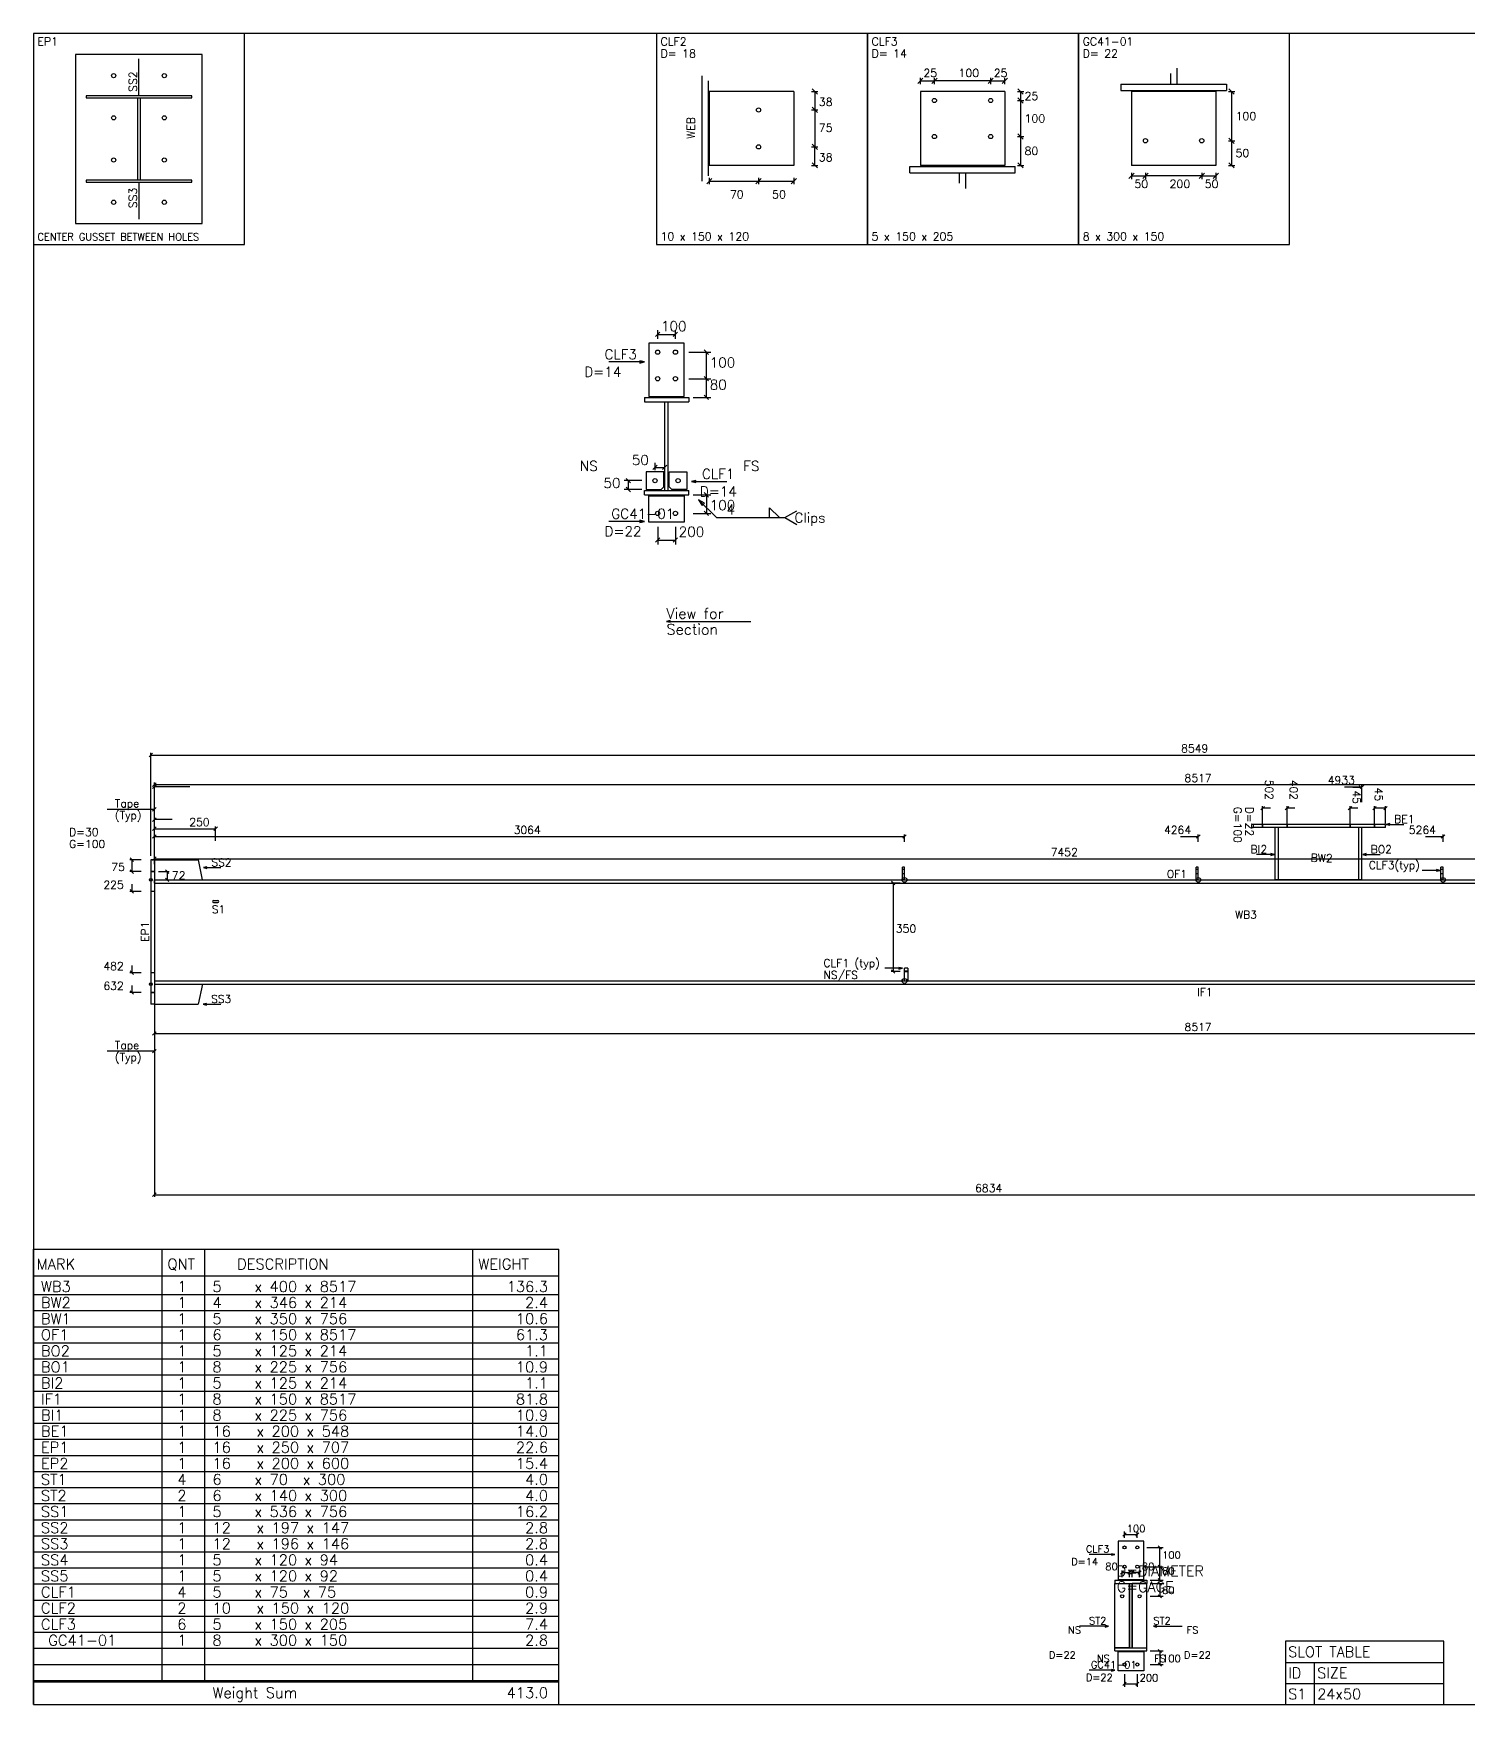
# Model space of a CAD drawing. Extents: x 0 to 879, y 0 to 594.
# Drawn here: x 0 to 510, y 0 to 594 of the extents above; entities that cross this region are included whole.
import ezdxf
from ezdxf.enums import TextEntityAlignment as Align

# ---------------------------------------------------------------- set-up
doc = ezdxf.new("R2010")
doc.units = 0
doc.linetypes.add('CONTIN', pattern=[0])
doc.linetypes.add('DASHED', pattern=[2.3812, 1.5875, -0.7937])
doc.layers.get('0').update_dxf_attribs({"linetype": 'CONTIN'})
for name, color, linetype in [('1', 7, 'CONTIN'), ('11', 7, 'CONTIN'), ('12', 2, 'CONTIN'), ('13', 2, 'CONTIN'), ('14', 7, 'CONTIN'), ('15', 6, 'CONTIN'), ('2', 7, 'CONTIN'), ('21', 7, 'CONTIN'), ('22', 7, 'CONTIN'), ('3', 1, 'CONTIN'), ('4', 1, 'CONTIN'), ('5', 7, 'CONTIN'), ('6', 4, 'CONTIN'), ('7', 3, 'DASHED'), ('9', 7, 'CONTIN')]:
    doc.layers.add(name, color=color, linetype=linetype)
doc.styles.add('SIMPLEX', font='SIMPLEX')

# ---------------------------------------------------------------- blocks, each defined once
blk = doc.blocks.new('SLOTTD')
at = {"layer": '6'}
for p, q in [((-25.4, 12.7), (25.4, 12.7)), ((-25.4, -12.7), (25.4, -12.7))]:
    blk.add_line(p, q, dxfattribs=at)
for centre, start, end in [((-25.4, 0), 90, 270), ((25.4, 0), 270, 90)]:
    blk.add_arc(centre, 12.7, start, end, dxfattribs=at)
blk = doc.blocks.new('ARROW')
at = {"layer": '2'}
blk.add_line((-0.635, -0.635), (0.635, 0.635), dxfattribs=at)
blk = doc.blocks.new('FLGHOL')
at = {"layer": '6'}
blk.add_solid([(-6.35, 0), (6.35, 0), (-6.35, 25.4), (6.35, 25.4)], dxfattribs=at)
blk = doc.blocks.new('WEBCLP2', base_point=(0, 152.4))
at = {"layer": '13'}
for p, q in [((-12.7, 0), (-12.7, 203.2)), ((-12.7, 203.2), (12.7, 203.2)), ((12.7, 0), (12.7, 203.2)), ((-12.7, 0), (12.7, 0))]:
    blk.add_line(p, q, dxfattribs=at)
at = {"layer": '6'}
for points in [[(-12.7, 144.78), (12.7, 144.78), (-12.7, 160.02), (12.7, 160.02)], [(-12.7, 43.18), (12.7, 43.18), (-12.7, 58.42), (12.7, 58.42)]]:
    blk.add_solid(points, dxfattribs=at)
blk = doc.blocks.new('ARROWP')
for p, q in [((0, 0), (-1.27, 0.317)), ((-1.27, 0.317), (-1.27, -0.317)), ((-1.27, -0.317), (0, 0))]:
    blk.add_line(p, q)
blk = doc.blocks.new('GRTCLPB')
at = {"layer": '13'}
for p, q in [((-12.7, 0), (-12.7, 152.4)), ((-12.7, 152.4), (12.7, 152.4)), ((-12.7, 0), (12.7, 0)), ((12.7, 0), (12.7, 152.4))]:
    blk.add_line(p, q, dxfattribs=at)
at = {"layer": '6'}
for points in [[(-12.7, 119.38), (12.7, 119.38), (-12.7, 134.62), (12.7, 134.62)], [(-12.7, 68.58), (12.7, 68.58), (-12.7, 83.82), (12.7, 83.82)]]:
    blk.add_solid(points, dxfattribs=at)
blk = doc.blocks.new('GRTCLP1')
at = {"layer": '13'}
for p, q in [((-12.7, 0), (-12.7, 101.6)), ((-12.7, 101.6), (12.7, 101.6)), ((-12.7, 0), (12.7, 0)), ((12.7, 0), (12.7, 101.6))]:
    blk.add_line(p, q, dxfattribs=at)
at = {"layer": '6'}
blk.add_solid([(-12.7, 68.58), (12.7, 68.58), (-12.7, 83.82), (12.7, 83.82)], dxfattribs=at)
blk = doc.blocks.new('BRCCLP', base_point=(12.7, 0))
at = {"layer": '1'}
blk.add_solid([(-12.7, 68.58), (12.7, 68.58), (-12.7, 83.82), (12.7, 83.82)], dxfattribs=at)
at = {"layer": '2'}
for p in [(-12.7, 101.6), (12.7, 0)]:
    blk.add_line(p, (12.7, 101.6), dxfattribs=at)
blk = doc.blocks.new('CIRCLE')
at = {"layer": '1'}
blk.add_circle((0, 0), 10.2, dxfattribs=at)
blk = doc.blocks.new('ASMPIECE', base_point=(12586, -5.999))
at = {"layer": '1'}
for p, q in [((17614.95, 233.945), (17066.95, 233.945)), ((17066.95, 233.945), (17066.95, 220.974)), ((17614.95, 220.973), (17066.95, 220.974)), ((17163.15, 220.974), (17163.15, 6.972)), ((17518.75, 220.973), (17163.15, 220.974)), ((17176.12, 220.974), (17176.12, 6.972)), ((17505.78, 6.972), (17505.78, 220.973)), ((17518.75, 6.972), (17518.75, 220.973)), ((17614.95, 220.973), (17614.95, 233.945)), ((12586, -5.999), (12586, 6.972)), ((12586, 6.972), (21103.48, 6.972)), ((17518.75, 6.972), (17163.15, 6.972)), ((21103.48, -5.999), (21103.48, 6.972)), ((12586, -5.999), (12586, -405.999)), ((12586, -5.999), (21103.48, -5.999)), ((21103.48, -406), (21103.48, -5.999)), ((12586, -405.999), (12586, -418.97)), ((12586, -405.999), (21103.48, -406)), ((15662.97, -354.115), (15662.97, -406)), ((18362.97, -354.115), (18362.97, -406)), ((21103.48, -406), (21103.48, -418.971)), ((12586, -418.97), (21103.48, -418.971)), ((18147.53, -418.971), (18633.2, -1174.97)), ((18684, -1174.97), (18684, -418.971)), ((19050, -418.971), (18684, -418.971)), ((18696.97, -1174.97), (18696.97, -418.971)), ((19037.03, -418.971), (19037.03, -1174.97)), ((19050, -418.971), (19050, -1174.97)), ((18684, -1174.97), (18633.2, -1174.97)), ((19050, -1174.97), (18684, -1174.97))]:
    blk.add_line(p, q, dxfattribs=at)
at = {"layer": '12'}
for p, q in [((12586, 89.267), (12571.59, 89.267)), ((12571.59, 89.267), (12571.59, -501.265)), ((12586, 89.267), (12586, -501.265)), ((21103.48, 89.266), (21117.9, 89.266)), ((21103.48, 89.266), (21103.48, -501.266)), ((21117.9, 89.266), (21117.89, -501.266)), ((12586, -501.265), (12571.59, -501.265)), ((21103.48, -501.266), (21117.89, -501.266))]:
    blk.add_line(p, q, dxfattribs=at)
at = {"layer": '15'}
for centre in [(15650, 6.972), (16850, 6.972), (17849.998, 6.972), (18350, 6.972), (19849.998, 6.972), (20850, 6.972), (20037.5, -49.236), (15650, -406), (18350, -406), (19424.322, -418.971)]:
    blk.add_circle(centre, 9.685, dxfattribs=at)
at = {"layer": '2'}
for p, q in [((12571.59, 104.932), (12571.59, 525.817)), ((12571.59, 517.17), (21117.9, 517.17)), ((21117.9, 104.931), (21117.9, 525.817)), ((12586, 93.446), (12586, 404.754)), ((12586, 396.106), (21103.48, 396.106)), ((12586, 324.044), (12586, 396.106)), ((12730.12, 387.459), (12586, 387.459)), ((17446.69, 387.459), (17518.75, 387.459)), ((17518.75, 324.045), (17518.75, 396.106)), ((21103.48, 93.446), (21103.48, 404.753)), ((17112.78, 236.827), (17112.78, 308.889)), ((17145.06, 300.242), (17112.78, 300.242)), ((17212.78, 236.827), (17212.78, 308.889)), ((17245.06, 300.242), (17212.78, 300.242)), ((17470, 236.827), (17470, 308.889)), ((17502.28, 300.242), (17470, 300.242)), ((17570, 236.827), (17570, 308.889)), ((17614.95, 300.242), (17570, 300.242)), ((17614.95, 236.827), (17614.95, 308.889)), ((12586, 91.961), (12586, 262.071)), ((12658.06, 253.424), (12586, 253.424)), ((12586, 166.95), (12586, 224.599)), ((12586, 215.952), (12836, 215.952)), ((12836, 166.95), (12836, 224.599)), ((18611.94, 253.423), (18684, 253.423)), ((18684, 66.063), (18684, 262.071)), ((18977.94, 253.423), (19050, 253.423)), ((19050, 66.063), (19050, 262.071)), ((19347.94, 253.423), (19420, 253.423)), ((19420, 66.063), (19420, 262.071)), ((19815.41, 215.951), (19850, 215.951)), ((19850, 166.949), (19850, 224.599)), ((20115.41, 261.148), (20150, 261.148)), ((20150, 166.949), (20150, 269.796)), ((12586, 162.626), (12586, 192.892)), ((12586, 184.244), (15650, 184.244)), ((15650, 162.626), (15650, 192.892)), ((16777.94, 184.244), (16850, 184.244)), ((16850, 162.626), (16850, 192.892)), ((17777.94, 184.244), (17850, 184.244)), ((17850, 162.626), (17850, 192.892)), ((18277.94, 184.244), (18350, 184.244)), ((18350, 162.626), (18350, 192.892)), ((19777.94, 184.244), (19850, 184.244)), ((19850, 162.626), (19850, 192.891)), ((20777.94, 184.244), (20850, 184.244)), ((20850, 162.625), (20850, 192.891)), ((12531.23, 89.267), (12485.11, 89.267)), ((12493.76, 89.267), (12493.76, 40.841)), ((12586, 71.828), (12586, 102.094)), ((12586, 93.446), (20037.5, 93.446)), ((20037.5, 71.828), (20037.5, 102.094)), ((21158.25, 89.266), (21204.37, 89.266)), ((21195.72, 89.266), (21195.72, 40.841)), ((12531.23, 40.841), (12485.11, 40.841)), ((12603.29, 40.841), (12646.53, 40.841)), ((12603.29, 6.972), (12646.53, 6.972)), ((12637.88, 40.841), (12637.88, 6.972)), ((21086.19, 40.841), (21042.95, 40.841)), ((21086.19, 6.972), (21042.95, 6.972)), ((21051.6, 40.841), (21051.6, 6.972)), ((21158.25, 40.841), (21204.37, 40.841)), ((12531.23, -39.868), (12485.11, -39.868)), ((12493.76, -11.043), (12493.76, -39.868)), ((15632.7, -5.999), (15595.23, -5.999)), ((15603.88, -5.999), (15603.88, -367.086)), ((18367.29, -5.999), (18404.77, -5.999)), ((18396.12, -5.999), (18396.12, -367.087)), ((19832.7, -5.999), (19795.23, -5.999)), ((19803.88, -5.999), (19803.88, -80.999)), ((20054.79, -5.999), (20092.27, -5.999)), ((20054.79, -49.236), (20092.27, -49.236)), ((20083.62, -5.999), (20083.62, -49.236)), ((21158.25, -39.868), (21204.37, -39.868)), ((21195.72, -11.044), (21195.72, -39.868)), ((19832.7, -80.999), (19795.23, -80.999)), ((12531.23, -372.13), (12485.11, -372.13)), ((12493.76, -343.305), (12493.76, -372.13)), ((15632.7, -367.086), (15595.23, -367.086)), ((18367.29, -367.087), (18404.77, -367.087)), ((21158.25, -372.131), (21204.37, -372.131)), ((21195.72, -343.307), (21195.72, -372.131)), ((12531.23, -452.839), (12485.11, -452.839)), ((12493.76, -424.015), (12493.76, -452.839)), ((12586, -476.62), (12586, -1287.962)), ((19420, -476.62), (19420, -1287.963)), ((21158.25, -452.841), (21204.37, -452.841)), ((21195.72, -424.016), (21195.72, -452.841)), ((21103.48, -505.445), (21103.48, -629.391)), ((12586, -620.743), (21103.48, -620.744)), ((19054.32, -924.97), (19106.21, -924.97)), ((19097.56, -950.912), (19097.56, -924.97)), ((19054.32, -1024.97), (19088.91, -1024.97)), ((19080.27, -1024.97), (19080.27, -1174.97)), ((19054.32, -1174.97), (19088.91, -1174.97)), ((12586, -1279.315), (19420, -1279.315))]:
    blk.add_line(p, q, dxfattribs=at)
at = {"layer": '3'}
for p, q in [((12586, 93.446), (12586, 381.694)), ((12586, 295.22), (12392.3, 295.22)), ((17617.83, 233.945), (17689.9, 233.945)), ((17160.27, 110.59), (17088.21, 110.59)), ((17521.63, 110.59), (17593.7, 110.59)), ((21017.05, 71.539), (20944.99, 71.539)), ((12785.88, 56.983), (12857.94, 56.983)), ((17837.03, 45.885), (17764.96, 45.885)), ((19976.97, -49.236), (19904.9, -49.236)), ((19425.76, -154.426), (19353.7, -154.426)), ((19052.88, -260.724), (19124.94, -260.724)), ((15641.35, -354.288), (15569.29, -354.288)), ((18689.76, -357.575), (18617.7, -357.575)), ((19432.97, -453.56), (19505.03, -453.56)), ((12586, -505.445), (12586, -629.391)), ((12586, -505.445), (12586, -707.218)), ((12784.88, -501.265), (12856.94, -501.265)), ((21005.33, -483.538), (20933.27, -483.538)), ((18681.12, -638.687), (18609.06, -638.687)), ((19052.88, -638.687), (19124.94, -638.687)), ((12586, -692.805), (12392.3, -692.805)), ((18387.48, -764.687), (18315.42, -764.687))]:
    blk.add_line(p, q, dxfattribs=at)
at = {"layer": '9'}
for p, q in [((12586, 89.267), (12766.32, 89.267)), ((12783, 6.972), (12766.32, 89.267)), ((21019.94, 6.972), (21103.48, 89.266)), ((18684, -406), (18684, -106)), ((18684, -106), (18692.64, -106)), ((18692.64, -106), (18692.64, -406)), ((19041.35, -406), (19041.35, -106)), ((19041.35, -106), (19050, -106)), ((19050, -106), (19050, -406)), ((19420, -406), (19420, -106)), ((19420, -106), (19428.65, -106)), ((19428.65, -106), (19428.65, -406)), ((18684, -406), (18692.64, -406)), ((19041.35, -406), (19050, -406)), ((19420, -406), (19428.65, -406)), ((12782, -418.97), (12765.32, -501.265)), ((21008.22, -418.971), (21103.48, -501.266)), ((12586, -501.265), (12765.32, -501.265))]:
    blk.add_line(p, q, dxfattribs=at)
at = {"layer": '1', "xscale": -0.34, "yscale": 0.34, "zscale": 0.34}
for p in [(15645.68, 6.972), (16845.68, 6.972), (17845.67, 6.972), (18345.68, 6.972), (19845.68, 6.972), (20845.68, 6.972)]:
    blk.add_blockref('GRTCLPB', p, dxfattribs=at)
at = {"layer": '1', "xscale": 0.34, "yscale": 0.34, "zscale": 0.34, "rotation": -90}
blk.add_blockref('WEBCLP2', (20037.5, -53.56), dxfattribs=at)
at = {"layer": '15', "xscale": 0.567, "yscale": 0.567, "zscale": 0.567}
for p in [(12571.59, 6.972), (21117.9, 6.972), (12571.59, -418.97), (21117.9, -418.971)]:
    blk.add_blockref('CIRCLE', p, dxfattribs=at)
at = {"layer": '2'}
for name, p, xscale, yscale, zscale, rotation in [('ARROW', (12571.59, 517.17), 11.348, 11.348, 11.348, 180), ('ARROW', (12586, 396.106), 11.348, 11.348, 11.348, 180), ('ARROW', (12586, 387.459), 11.348, 11.348, 11.348, 180), ('ARROW', (17112.78, 300.242), 11.348, 11.348, 11.348, -180), ('ARROW', (17212.78, 300.242), 11.348, 11.348, 11.348, -180), ('ARROW', (17470, 300.242), 11.348, 11.348, 11.348, -180), ('ARROW', (17570, 300.242), 11.348, 11.348, 11.348, -180), ('ARROW', (12586, 253.424), 11.348, 11.348, 11.348, 180), ('ARROW', (12586, 215.952), 11.348, 11.348, 11.348, 180), ('FLGHOL', (17112.78, 220.974), -0.511, -0.511, -0.511, -180), ('FLGHOL', (17212.78, 220.974), -0.511, -0.511, -0.511, -180), ('FLGHOL', (17470, 220.973), -0.511, -0.511, -0.511, -180), ('FLGHOL', (17570, 220.973), -0.511, -0.511, -0.511, -180), ('ARROW', (12586, 184.244), 11.348, 11.348, 11.348, 180), ('ARROW', (12493.76, 89.267), 11.348, 11.348, 11.348, 90), ('ARROW', (12586, 93.446), 11.348, 11.348, 11.348, 180), ('ARROW', (21195.72, 89.266), 11.348, 11.348, 11.348, 90), ('ARROW', (12493.76, 40.841), 11.348, 11.348, 11.348, -90), ('ARROW', (12637.88, 40.841), 11.348, 11.348, 11.348, 90), ('ARROW', (12637.88, 6.972), 11.348, 11.348, 11.348, -90), ('ARROW', (15603.88, -5.999), 11.348, 11.348, 11.348, 90), ('ARROW', (18396.12, -5.999), 11.348, 11.348, 11.348, 90), ('ARROW', (19803.88, -5.999), 11.348, 11.348, 11.348, 90), ('ARROW', (20083.62, -5.999), 11.348, 11.348, 11.348, 90), ('ARROW', (21051.6, 40.841), 11.348, 11.348, 11.348, 90), ('ARROW', (21051.6, 6.972), 11.348, 11.348, 11.348, -90), ('ARROW', (21195.72, 40.841), 11.348, 11.348, 11.348, -90), ('ARROW', (12493.76, -39.868), 11.348, 11.348, 11.348, -90), ('ARROW', (20083.62, -49.236), 11.348, 11.348, 11.348, -90), ('ARROW', (21195.72, -39.868), 11.348, 11.348, 11.348, -90), ('ARROW', (19803.88, -80.999), 11.348, 11.348, 11.348, -90), ('ARROW', (12493.76, -372.13), 11.348, 11.348, 11.348, -90), ('ARROW', (15603.88, -367.086), 11.348, 11.348, 11.348, -90), ('ARROW', (18396.12, -367.087), 11.348, 11.348, 11.348, -90), ('ARROW', (21195.72, -372.131), 11.348, 11.348, 11.348, -90), ('ARROW', (12493.76, -452.839), 11.348, 11.348, 11.348, -90), ('ARROW', (21195.72, -452.841), 11.348, 11.348, 11.348, -90), ('ARROW', (19097.56, -924.97), 11.348, 11.348, 11.348, 90), ('ARROW', (19080.27, -1024.97), 11.348, 11.348, 11.348, 90), ('ARROW', (19080.27, -1174.97), 11.348, 11.348, 11.348, -90), ('ARROW', (12586, -1279.315), 11.348, 11.348, 11.348, 180)]:
    blk.add_blockref(name, p, dxfattribs=dict(at, xscale=xscale, yscale=yscale, zscale=zscale, rotation=rotation))
at = {"layer": '2', "xscale": 11.348, "yscale": 11.348, "zscale": 11.348}
for p in [(21117.9, 517.17), (17518.75, 387.459), (21103.48, 396.106), (17614.95, 300.242), (12836, 215.952), (18684, 253.423), (19050, 253.423), (19420, 253.423), (19850, 215.951), (20150, 261.148), (15650, 184.244), (16850, 184.244), (17850, 184.244), (18350, 184.244), (19850, 184.244), (20850, 184.244), (20037.5, 93.446), (21103.48, -620.744), (19420, -1279.315)]:
    blk.add_blockref('ARROW', p, dxfattribs=at)
at = {"layer": '3', "xscale": 11.348, "yscale": 11.348, "zscale": 11.348}
for name, p in [('ARROW', (12586, 295.22)), ('ARROWP', (17160.27, 110.59)), ('ARROWP', (21017.05, 71.539)), ('ARROWP', (17837.03, 45.885)), ('ARROWP', (19976.97, -49.236)), ('ARROWP', (19425.76, -154.426)), ('ARROWP', (15641.35, -354.288)), ('ARROWP', (18689.76, -357.575)), ('ARROWP', (21005.33, -483.538)), ('ARROWP', (18681.12, -638.687)), ('ARROW', (12586, -692.805)), ('ARROWP', (18387.48, -764.687))]:
    blk.add_blockref(name, p, dxfattribs=at)
at = {"layer": '3', "xscale": 11.348, "yscale": 11.348, "zscale": 11.348, "rotation": 180}
for name, p in [('ARROWP', (17617.83, 233.945)), ('ARROWP', (17521.63, 110.59)), ('ARROWP', (12785.88, 56.983)), ('ARROWP', (19052.88, -260.724)), ('ARROWP', (19432.97, -453.56)), ('ARROWP', (12784.88, -501.265)), ('ARROW', (12586, -620.743)), ('ARROWP', (19052.88, -638.687))]:
    blk.add_blockref(name, p, dxfattribs=at)
at = {"layer": '6'}
for p, xscale, yscale, zscale, rotation in [((12571.59, 40.841), 0.511, 0.567, 0.567, -90), ((21103.48, 40.841), 0.511, 0.567, 0.567, -90), ((12571.59, -39.868), 0.511, 0.567, 0.567, -90), ((21103.48, -39.868), 0.511, 0.567, 0.567, -90), ((19428.65, -186), 0.511, 0.34, 0.34, 90), ((12571.59, -372.13), 0.511, 0.567, 0.567, -90), ((21103.48, -372.131), 0.511, 0.567, 0.567, -90), ((12571.59, -452.839), 0.511, 0.567, 0.567, -90), ((21103.48, -452.841), 0.511, 0.567, 0.567, -90), ((19037.03, -924.97), -0.511, -0.511, -0.511, 90), ((19037.03, -1024.97), -0.511, -0.511, -0.511, 90)]:
    blk.add_blockref('FLGHOL', p, dxfattribs=dict(at, xscale=xscale, yscale=yscale, zscale=zscale, rotation=rotation))
at = {"layer": '6', "xscale": 0.34, "yscale": 0.34, "zscale": 0.34}
for p in [(12836, -80.999), (19850, -80.999), (20150, -80.999)]:
    blk.add_blockref('SLOTTD', p, dxfattribs=at)
at = {"layer": '7', "xscale": -0.511, "yscale": 0.511, "zscale": 0.511}
for p in [(15650, -406), (18350, -406)]:
    blk.add_blockref('BRCCLP', p, dxfattribs=at)
at = {"layer": '7', "xscale": 0.34, "yscale": 0.34, "zscale": 0.34, "rotation": 180}
blk.add_blockref('GRTCLP1', (19420, -418.971), dxfattribs=at)
at = {"style": 'SIMPLEX'}
for s, p in [('BW2', (17308.67, 81.689)), ('BW1', (18834.72, -829.254))]:
    blk.add_text(s, height=32.284, rotation=-1.571, dxfattribs=at).set_placement(p)
at = {"layer": '11', "style": 'SIMPLEX'}
for s, p in [('8549', (16780.17, 527.931)), ('8517', (16793.94, 406.867)), ('4933', (17378.86, 398.22)), ('6098', (18544.1, 264.185)), ('6464', (18910.1, 264.185)), ('6834', (19280.1, 264.185)), ('7564', (20010.1, 271.91)), ('250', (12728.39, 226.713)), ('3064', (14053.43, 195.006)), ('4264', (16710.1, 195.005)), ('5264', (17710.1, 195.005)), ('5764', (18210.1, 195.005)), ('7264', (19710.1, 226.713)), ('7264', (19710.1, 195.005)), ('8264', (20710.1, 195.005)), ('75', (12409.78, 43.532)), ('7452', (16247.18, 104.208)), ('50', (21215.13, 43.531)), ('225', (12377.5, -29.107)), ('72', (12657.29, 9.663)), ('44', (20967.62, 9.662)), ('150', (21215.13, -29.107)), ('75', (19719.9, -65.022)), ('150', (20103.03, -49.14)), ('350', (15614.64, -208.065)), ('350', (18415.53, -208.065)), ('482', (12377.5, -361.369)), ('450', (21215.13, -361.37)), ('632', (12377.5, -442.078)), ('550', (21215.13, -442.079)), ('8517', (16793.94, -609.982)), ('250', (19116.97, -956.177)), ('150', (19099.67, -1121.492)), ('6834', (15938.43, -1268.554))]:
    blk.add_text(s, height=32.284, dxfattribs=at).set_placement(p)
for s, p in [('502', (17123.54, 416.501)), ('402', (17223.54, 416.501)), ('145', (17480.76, 400.359)), ('45', (17570.95, 384.218))]:
    blk.add_text(s, height=32.284, rotation=-90, dxfattribs=at).set_placement(p)
at = {"layer": '2', "style": 'SIMPLEX'}
for s, p in [('G=100', (16994.89, 306.007)), ('D=22', (17043.31, 306.007))]:
    blk.add_text(s, height=32.284, rotation=-90, dxfattribs=at).set_placement(p)
at = {"layer": '21', "style": 'SIMPLEX'}
for s, p in [('D=30', (12237.22, 186.118)), ('D=22', (21233.2, 186.118)), ('G=100', (12237.22, 137.693)), ('G=100', (21233.2, 137.692)), ('Slot=22x56', (19069.31, -1223.395)), ('G=100', (19069.31, -1271.821))]:
    blk.add_text(s, height=32.284, dxfattribs=at).set_placement(p)
at = {"layer": '3', "style": 'SIMPLEX'}
for s, p in [('Tape', (12424.58, 303.29)), ('(Typ)', (12424.58, 254.865)), ('BE1', (17650.12, 239.325)), ('BI2', (17063.42, 115.97)), ('BO2', (17553.92, 115.97)), ('SS2', (12818.17, 62.364)), ('CLF3(typ)', (17546.47, 51.266)), ('SS4', (20920.2, 76.92)), ('OF1', (16720.87, 15.043)), ('CLF2 (typ)', (19654.13, -43.855)), ('NS/FS', (19654.13, -92.281)), ('S1', (12819.86, -129.424)), ('WB3', (17000, -151.276)), ('ST2', (19264.35, -149.045)), ('S1', (19833.86, -129.425)), ('S1', (20133.86, -129.425)), ('NS/FS', (19264.35, -197.471)), ('ST1', (19085.16, -255.343)), ('NS/FS', (19085.16, -303.768)), ('CLF1 (typ)', (15318.51, -348.907)), ('ST1', (18528.35, -352.194)), ('NS/FS', (15318.51, -397.333)), ('NS/FS', (18528.35, -400.619)), ('SS3', (12817.17, -495.884)), ('IF1', (16844.74, -467.396)), (' GC41-01(typ)', (19465.25, -448.18)), ('SS5', (20908.48, -478.157)), ('BI1', (18584.27, -633.306)), ('BO1', (19085.16, -633.306)), ('Tape', (12424.58, -684.734)), ('(Typ)', (12424.58, -733.16)), ('SS1', (18290.63, -759.306))]:
    blk.add_text(s, height=32.284, dxfattribs=at).set_placement(p)
for s, p in [('EP1', (12563.52, -246.354)), ('EP2', (21158.25, -254.425))]:
    blk.add_text(s, height=32.284, rotation=90, dxfattribs=at).set_placement(p)
blk = doc.blocks.new('ASMBASE')
for p, q in [((25.4, 25.4), (0, 25.4)), ((0, 25.4), (0, 0)), ((25.4, 0), (25.4, 25.4)), ((20.32, 22.86), (5.08, 22.86)), ((5.08, 22.86), (5.08, 2.54)), ((12.7, 17.882), (12.7, 22.352)), ((20.32, 2.54), (20.32, 22.86)), ((19.05, 17.882), (6.35, 17.882)), ((6.35, 17.882), (6.35, 17.628)), ((6.35, 17.628), (19.05, 17.628)), ((12.573, 17.628), (12.827, 17.628)), ((12.573, 7.739), (12.573, 17.628)), ((12.827, 17.628), (12.827, 7.739)), ((19.05, 17.628), (19.05, 17.882)), ((19.05, 7.739), (6.35, 7.739)), ((6.35, 7.739), (6.35, 7.485)), ((6.35, 7.485), (19.05, 7.485)), ((12.827, 7.739), (12.573, 7.739)), ((12.7, 7.485), (12.7, 3.048)), ((19.05, 7.485), (19.05, 7.739)), ((5.08, 2.54), (20.32, 2.54)), ((0, 0), (25.4, 0))]:
    blk.add_line(p, q)
at = {"layer": '1'}
for centre in [(9.652, 20.32), (15.748, 20.32), (9.652, 15.24), (15.748, 15.24), (9.652, 10.16), (15.748, 10.16), (9.652, 5.08), (15.748, 5.08)]:
    blk.add_circle(centre, 0.254, dxfattribs=at)
at = {"layer": '1', "style": 'SIMPLEX'}
for s, height, p in [('EP1', 0.963, (0.482, 23.955)), ('CENTER GUSSET BETWEEN HOLES', 0.867, (0.482, 0.482))]:
    blk.add_text(s, height=height, dxfattribs=at).set_placement(p)
for s, p in [('SS2', (12.459, 18.363)), ('SS3', (12.459, 4.353))]:
    blk.add_text(s, height=0.963, rotation=90, dxfattribs=at).set_placement(p)
blk = doc.blocks.new('ASMPLATE')
at = {"layer": '14'}
for p, q in [((0, 0), (0, 161.925)), ((0, 161.925), (186.69, 161.925)), ((45.72, 8.096), (45.72, 161.925)), ((60.96, 8.096), (60.96, 161.925)), ((156.21, 8.096), (156.21, 161.925)), ((156.21, 8.096), (156.21, 161.925)), ((186.69, 8.096), (186.69, 161.925)), ((186.69, 0), (186.69, 161.925)), ((0, 152.4), (186.69, 152.4)), ((0, 145.732), (186.69, 145.732)), ((0, 140.018), (186.69, 140.018)), ((0, 134.303), (186.69, 134.303)), ((0, 128.588), (186.69, 128.588)), ((0, 122.873), (186.69, 122.873)), ((0, 117.158), (186.69, 117.158)), ((0, 111.443), (186.69, 111.443)), ((0, 105.728), (186.69, 105.728)), ((0, 100.013), (186.69, 100.013)), ((0, 94.298), (186.69, 94.298)), ((0, 88.583), (186.69, 88.583)), ((0, 82.868), (186.69, 82.868)), ((0, 77.153), (186.69, 77.153)), ((0, 71.438), (186.69, 71.438)), ((0, 65.723), (186.69, 65.723)), ((0, 60.008), (186.69, 60.008)), ((0, 54.293), (186.69, 54.293)), ((0, 48.578), (186.69, 48.578)), ((0, 42.863), (186.69, 42.863)), ((0, 37.148), (186.69, 37.148)), ((0, 31.433), (186.69, 31.433)), ((0, 25.718), (186.69, 25.718)), ((0, 20.003), (186.69, 20.003)), ((0, 14.288), (186.69, 14.288)), ((0, 8.573), (186.69, 8.573)), ((0, 8.096), (186.69, 8.096)), ((0, 0), (186.69, 0))]:
    blk.add_line(p, q, dxfattribs=at)
at = {"layer": '14', "style": 'SIMPLEX'}
for s, p in [('MARK', (1.143, 154.686)), ('QNT', (47.625, 154.686)), ('DESCRIPTION', (72.39, 154.686)), ('WEIGHT', (158.115, 154.686)), ('WB3', (2.667, 146.685)), ('  1', (45.91, 146.685)), ('5    x 400 x 8517', (63.627, 146.685)), ('BW2', (2.667, 140.97)), ('  1', (45.91, 140.97)), ('4    x 346 x 214', (63.627, 140.97)), ('BW1', (2.667, 135.255)), ('  1', (45.91, 135.255)), ('5    x 350 x 756', (63.627, 135.255)), ('OF1', (2.667, 129.54)), ('  1', (45.91, 129.54)), ('6    x 150 x 8517', (63.627, 129.54)), ('BO2', (2.667, 123.825)), ('  1', (45.91, 123.825)), ('5    x 125 x 214', (63.627, 123.825)), ('BO1', (2.667, 118.11)), ('  1', (45.91, 118.11)), ('8    x 225 x 756', (63.627, 118.11)), ('BI2', (2.667, 112.395)), ('  1', (45.91, 112.395)), ('5    x 125 x 214', (63.627, 112.395)), ('IF1', (2.667, 106.68)), ('  1', (45.91, 106.68)), ('8    x 150 x 8517', (63.627, 106.68)), ('BI1', (2.667, 100.965)), ('  1', (45.91, 100.965)), ('8    x 225 x 756', (63.627, 100.965)), ('BE1', (2.667, 95.25)), ('  1', (45.91, 95.25)), ('16   x 200 x 548', (63.627, 95.25)), ('EP1', (2.667, 89.535)), ('  1', (45.91, 89.535)), ('16   x 250 x 707', (63.627, 89.535)), ('EP2', (2.667, 83.82)), ('  1', (45.91, 83.82)), ('16   x 200 x 600', (63.627, 83.82)), ('ST1', (2.667, 78.105)), ('  4', (45.91, 78.105)), ('6    x 70  x 300', (63.627, 78.105)), ('ST2', (2.667, 72.39)), ('  2', (45.91, 72.39)), ('6    x 140 x 300', (63.627, 72.39)), ('SS1', (2.667, 66.675)), ('  1', (45.91, 66.675)), ('5    x 536 x 756', (63.627, 66.675)), ('SS2', (2.667, 60.96)), ('  1', (45.91, 60.96)), ('12   x 197 x 147', (63.627, 60.96)), ('SS3', (2.667, 55.245)), ('  1', (45.91, 55.245)), ('12   x 196 x 146', (63.627, 55.245)), ('SS4', (2.667, 49.53)), ('SS5', (2.667, 43.815)), ('  1', (45.91, 49.53)), ('  1', (45.91, 43.815)), ('5    x 120 x 94', (63.627, 49.53)), ('5    x 120 x 92', (63.627, 43.815)), ('CLF1', (2.667, 38.1)), ('  4', (45.91, 38.1)), ('5    x 75  x 75', (63.627, 38.1)), ('CLF2', (2.667, 32.385)), ('  2', (45.91, 32.385)), ('10   x 150 x 120', (63.627, 32.385)), ('CLF3', (2.667, 26.67)), ('  6', (45.91, 26.67)), ('5    x 150 x 205', (63.627, 26.67)), (' GC41-01', (2.667, 20.955)), ('  1', (45.91, 20.955)), ('8    x 300 x 150', (63.627, 20.955)), ('Weight Sum', (63.627, 2.286))]:
    blk.add_text(s, height=3.81, dxfattribs=at).set_placement(p)
for s, p in [('  136.3', (182.88, 146.685)), ('    2.4', (182.88, 140.97)), ('   10.6', (182.88, 135.255)), ('   61.3', (182.88, 129.54)), ('    1.1', (182.88, 123.825)), ('   10.9', (182.88, 118.11)), ('    1.1', (182.88, 112.395)), ('   81.8', (182.88, 106.68)), ('   10.9', (182.88, 100.965)), ('   14.0', (182.88, 95.25)), ('   22.6', (182.88, 89.535)), ('   15.4', (182.88, 83.82)), ('    4.0', (182.88, 78.105)), ('    4.0', (182.88, 72.39)), ('   16.2', (182.88, 66.675)), ('    2.8', (182.88, 60.96)), ('    2.8', (182.88, 55.245)), ('    0.4', (182.88, 49.53)), ('    0.4', (182.88, 43.815)), ('    0.9', (182.88, 38.1)), ('    2.9', (182.88, 32.385)), ('    7.4', (182.88, 26.67)), ('    2.8', (182.88, 20.955)), ('  413.0', (182.88, 2.286))]:
    blk.add_text(s, height=3.81, dxfattribs=at).set_placement(p, align=Align.RIGHT)
blk = doc.blocks.new('ASMSECTN')
at = {"layer": '1'}
for p, q in [((-6.35, 27.94), (6.35, 27.94)), ((-6.35, 27.94), (-6.35, 26.67)), ((-6.35, 26.67), (6.35, 26.67)), ((-0.508, 1.27), (-0.508, 26.67)), ((0.508, 1.27), (0.508, 26.67)), ((6.35, 27.94), (6.35, 26.67)), ((-6.35, 0), (-6.35, 1.27)), ((-6.35, 1.27), (6.35, 1.27)), ((-6.35, 0), (6.35, 0)), ((6.35, 0), (6.35, 1.27))]:
    blk.add_line(p, q, dxfattribs=at)
at = {"layer": '13'}
for p, q in [((5.08, 43.434), (-5.08, 43.434)), ((-5.08, 43.434), (-5.08, 28.194)), ((5.08, 28.194), (5.08, 43.434)), ((-5.08, 28.194), (5.08, 28.194)), ((-0.762, 6.604), (-5.842, 6.604)), ((-5.842, 6.604), (-5.842, 1.524)), ((-0.762, 2.286), (-0.762, 6.604)), ((0.762, 6.604), (5.842, 6.604)), ((0.762, 2.286), (0.762, 6.604)), ((5.842, 6.604), (5.842, 1.524)), ((-5.842, 1.524), (-1.524, 1.524)), ((-0.762, 2.286), (-1.524, 1.524)), ((0.762, 2.286), (1.524, 1.524)), ((5.842, 1.524), (1.524, 1.524)), ((-5.08, -0.254), (5.08, -0.254)), ((-5.08, -7.874), (-5.08, -0.254)), ((5.08, -0.254), (5.08, -7.874)), ((5.08, -7.874), (-5.08, -7.874))]:
    blk.add_line(p, q, dxfattribs=at)
at = {"layer": '3'}
for p, q in [((-2.54, 44.704), (-2.54, 47.244)), ((-2.54, 45.974), (2.54, 45.974)), ((2.54, 44.704), (2.54, 47.244)), ((6.35, 40.894), (12.7, 40.894)), ((11.43, 27.94), (11.43, 40.894)), ((-6.35, 38.1), (-16.51, 38.1)), ((6.35, 33.274), (12.7, 33.274)), ((7.62, 27.94), (12.7, 27.94)), ((-3.302, 7.112), (-3.302, 9.144)), ((-3.302, 7.874), (-0.508, 7.874)), ((-0.508, 7.874), (-0.508, 9.144)), ((-7.112, 4.064), (-12.192, 4.064)), ((-7.112, 1.524), (-12.192, 1.524)), ((-10.922, 1.524), (-10.922, 4.064)), ((7.112, 3.81), (17.272, 3.81)), ((7.62, 0), (12.7, 0)), ((11.43, 0), (11.43, -5.334)), ((-6.35, -7.62), (-16.51, -7.62)), ((-2.54, -9.144), (-2.54, -14.224)), ((2.54, -9.144), (2.54, -14.224)), ((7.62, -5.334), (12.7, -5.334)), ((-2.54, -12.954), (2.54, -12.954))]:
    blk.add_line(p, q, dxfattribs=at)
at = {"layer": '4'}
for p, q in [((9.195, -1.422), (14.315, -6.543)), ((29.535, -3.698), (32.38, -6.543)), ((29.535, -6.543), (29.535, -3.698)), ((33.945, -6.543), (37.358, -4.552)), ((14.315, -6.543), (33.091, -6.543)), ((33.091, -6.543), (33.945, -6.543)), ((33.945, -6.543), (37.358, -8.534))]:
    blk.add_line(p, q, dxfattribs=at)
at = {"layer": '1'}
for p, rotation in [((-2.54, 45.974), 180), ((11.43, 40.894), 90), ((11.43, 33.274), 270), ((11.43, 33.274), 90), ((11.43, 27.94), 270), ((-0.508, 7.874), 180), ((-10.922, 4.064), 270), ((-10.922, 1.524), 90), ((11.43, 0), 90), ((11.43, -5.334), 270), ((-2.54, -12.954), 180)]:
    blk.add_blockref('ARROW', p, dxfattribs=dict(at, rotation=rotation))
for p in [(2.54, 45.974), (-3.302, 7.874), (2.54, -12.954)]:
    blk.add_blockref('ARROW', p, dxfattribs=at)
at = {"layer": '1', "xscale": 0.06, "yscale": 0.06, "zscale": 0.06}
for p in [(-2.54, 40.894), (2.54, 40.894), (-2.54, 33.274), (2.54, 33.274), (-3.302, 4.064), (3.302, 4.064)]:
    blk.add_blockref('CIRCLE', p, dxfattribs=at)
at = {"layer": '1', "xscale": 0.06, "yscale": 0.06, "zscale": 0.06, "rotation": 90}
for p in [(-2.54, -5.334), (2.54, -5.334)]:
    blk.add_blockref('CIRCLE', p, dxfattribs=at)
at = {"layer": '3'}
for p in [(-6.35, 38.1), (-6.35, -7.62)]:
    blk.add_blockref('ARROWP', p, dxfattribs=at)
at = {"layer": '3', "rotation": 180}
blk.add_blockref('ARROWP', (7.112, 3.81), dxfattribs=at)
at = {"layer": '4', "xscale": 1.5, "yscale": 1.5, "zscale": 1.5, "rotation": 135}
blk.add_blockref('ARROWP', (9.195, -1.422), dxfattribs=at)
at = {"layer": '1', "style": 'SIMPLEX'}
for s, p in [('CLF3', (-17.78, 38.862)), ('CLF1', (10.16, 4.572)), (' GC41-01', (-17.78, -6.858))]:
    blk.add_text(s, height=2.845, dxfattribs=at).set_placement(p)
at = {"layer": '21', "style": 'SIMPLEX'}
for s, p in [('D=14', (-23.571, 33.833)), ('D=14', (9.55, -0.457)), ('D=22', (-17.78, -11.887))]:
    blk.add_text(s, height=2.845, dxfattribs=at).set_placement(p)
at = {"layer": '3', "style": 'SIMPLEX'}
for s, p in [('100', (-1.592, 46.922)), ('100', (12.378, 36.508)), ('80', (12.378, 30.158)), ('NS', (-24.841, 6.858)), ('50', (-9.94, 8.568)), ('FS', (21.996, 6.858)), ('50', (-18.068, 1.964)), ('100', (12.378, -4.386)), ('200', (3.488, -12.006))]:
    blk.add_text(s, height=2.845, dxfattribs=at).set_placement(p)
at = {"layer": '4', "style": 'SIMPLEX'}
blk.add_text('Clips', height=2.845, dxfattribs=at).set_placement((36.647, -7.965))
at = {"layer": '5', "style": 'SIMPLEX'}
blk.add_text('4', height=2.845, dxfattribs=at).set_placement((17.16, -5.595))
blk = doc.blocks.new('ASMSECT2')
at = {"layer": '1'}
for p, q in [((-6.35, 27.94), (6.35, 27.94)), ((-6.35, 27.94), (-6.35, 26.67)), ((-6.35, 26.67), (6.35, 26.67)), ((-0.508, 1.27), (-0.508, 26.67)), ((0.508, 1.27), (0.508, 26.67)), ((6.35, 27.94), (6.35, 26.67)), ((-6.35, 0), (-6.35, 1.27)), ((-6.35, 1.27), (6.35, 1.27)), ((-6.35, 0), (6.35, 0)), ((6.35, 0), (6.35, 1.27))]:
    blk.add_line(p, q, dxfattribs=at)
at = {"layer": '13'}
for p, q in [((5.08, 43.434), (-5.08, 43.434)), ((-5.08, 43.434), (-5.08, 28.194)), ((5.08, 28.194), (5.08, 43.434)), ((-6.35, 1.27), (-6.35, 26.67)), ((-6.35, 26.67), (-0.508, 26.67)), ((-5.08, 28.194), (5.08, 28.194)), ((-0.508, 26.67), (-0.508, 1.27)), ((6.35, 26.67), (0.508, 26.67)), ((0.508, 26.67), (0.508, 1.27)), ((6.35, 1.27), (6.35, 26.67)), ((-0.508, 1.27), (-6.35, 1.27)), ((0.508, 1.27), (6.35, 1.27)), ((-5.08, -0.254), (5.08, -0.254)), ((-5.08, -7.874), (-5.08, -0.254)), ((5.08, -0.254), (5.08, -7.874)), ((5.08, -7.874), (-5.08, -7.874))]:
    blk.add_line(p, q, dxfattribs=at)
at = {"layer": '3'}
for p, q in [((-2.54, 44.704), (-2.54, 47.244)), ((2.54, 44.704), (2.54, 47.244)), ((-2.54, 45.974), (2.54, 45.974)), ((6.35, 40.894), (12.7, 40.894)), ((11.43, 27.94), (11.43, 40.894)), ((-6.35, 38.1), (-16.51, 38.1)), ((6.35, 33.274), (12.7, 33.274)), ((-3.429, 29.21), (-3.429, 31.75)), ((-3.429, 30.988), (-0.508, 30.988)), ((-0.508, 29.21), (-0.508, 31.75)), ((0.508, 29.21), (0.508, 31.75)), ((3.429, 30.988), (0.508, 30.988)), ((3.429, 29.21), (3.429, 31.75)), ((7.62, 27.94), (12.7, 27.94)), ((7.62, 26.67), (12.7, 26.67)), ((7.62, 26.67), (12.7, 26.67)), ((11.43, 26.67), (11.43, 21.59)), ((11.43, 26.67), (11.43, 21.59)), ((7.62, 21.59), (12.7, 21.59)), ((7.62, 21.59), (12.7, 21.59)), ((-8.89, 9.737), (-20.269, 9.737)), ((8.89, 9.737), (20.269, 9.737)), ((7.62, 0), (12.7, 0)), ((11.43, 0), (11.43, -5.334)), ((7.62, -5.334), (12.7, -5.334)), ((-6.35, -7.62), (-16.51, -7.62)), ((-2.54, -9.144), (-2.54, -14.224)), ((-2.54, -12.954), (2.54, -12.954)), ((2.54, -9.144), (2.54, -14.224))]:
    blk.add_line(p, q, dxfattribs=at)
at = {"layer": '1'}
for p, rotation in [((-2.54, 45.974), 180), ((11.43, 40.894), 90), ((11.43, 33.274), 270), ((11.43, 33.274), 90), ((-3.429, 30.988), 180), ((-0.508, 30.988), 360), ((0.508, 30.988), 180), ((11.43, 27.94), 270), ((11.43, 26.67), 90), ((11.43, 26.67), 90), ((11.43, 21.59), 270), ((11.43, 21.59), 270), ((11.43, 0), 90), ((11.43, -5.334), 270), ((-2.54, -12.954), 180)]:
    blk.add_blockref('ARROW', p, dxfattribs=dict(at, rotation=rotation))
for p in [(2.54, 45.974), (3.429, 30.988), (2.54, -12.954)]:
    blk.add_blockref('ARROW', p, dxfattribs=at)
at = {"layer": '1', "xscale": 0.06, "yscale": 0.06, "zscale": 0.06}
for p in [(-2.54, 40.894), (2.54, 40.894), (-2.54, 33.274), (2.54, 33.274), (-3.429, 21.59), (3.429, 21.59)]:
    blk.add_blockref('CIRCLE', p, dxfattribs=at)
at = {"layer": '1', "xscale": 0.06, "yscale": 0.06, "zscale": 0.06, "rotation": 90}
for p in [(-2.54, -5.334), (2.54, -5.334)]:
    blk.add_blockref('CIRCLE', p, dxfattribs=at)
at = {"layer": '3'}
for p in [(-6.35, 38.1), (-6.35, -7.62)]:
    blk.add_blockref('ARROWP', p, dxfattribs=at)
for p, rotation in [((-8.89, 9.737), 360), ((8.89, 9.737), 180)]:
    blk.add_blockref('ARROWP', p, dxfattribs=dict(at, rotation=rotation))
at = {"layer": '1', "style": 'SIMPLEX'}
for s, p in [('CLF3', (-17.78, 38.862)), ('ST2', (-16.51, 10.499)), ('ST2', (8.89, 10.499)), (' GC41-01', (-17.78, -6.858))]:
    blk.add_text(s, height=2.845, dxfattribs=at).set_placement(p)
at = {"layer": '21', "style": 'SIMPLEX'}
for s, p in [('D=14', (-23.571, 33.833)), ('D=22', (-32.36, -2.997)), ('D=22', (20.98, -2.997)), ('D=22', (-17.78, -11.887))]:
    blk.add_text(s, height=2.845, dxfattribs=at).set_placement(p)
at = {"layer": '3', "style": 'SIMPLEX'}
for s, p in [('100', (-1.592, 46.922)), ('80', (-10.067, 31.936)), ('80', (4.377, 31.936)), ('80', (12.378, 30.158)), ('100', (12.378, 36.508)), ('80', (12.378, 22.538)), ('80', (12.378, 22.538)), ('NS', (-24.841, 6.858)), ('FS', (21.996, 6.858)), ('NS', (-13.462, -4.42)), ('FS', (9.195, -4.42)), ('100', (12.378, -4.386)), ('200', (3.488, -12.006))]:
    blk.add_text(s, height=2.845, dxfattribs=at).set_placement(p)
blk = doc.blocks.new('ASMBOLT')
at = {"layer": '21', "style": 'SIMPLEX'}
for s, p in [('D=DIAMETER', (0, 5.715)), ('G=GAGE', (0, 0))]:
    blk.add_text(s, height=3.81, dxfattribs=at).set_placement(p)
blk = doc.blocks.new('ASMVIEW')
at = {"layer": '21'}
blk.add_line((0, 0), (30.48, 0), dxfattribs=at)
at = {"layer": '21', "rotation": 180}
blk.add_blockref('ARROWP', (0, 0), dxfattribs=at)
at = {"layer": '21', "style": 'SIMPLEX'}
for s, p in [('View for', (0, 0.953)), ('Section', (0, -4.762))]:
    blk.add_text(s, height=3.81, dxfattribs=at).set_placement(p)
blk = doc.blocks.new('ASMSLOT')
for p, q in [((57.15, 22.86), (0, 22.86)), ((0, 22.86), (0, 0)), ((57.15, 0), (57.15, 22.86)), ((0, 15.24), (57.15, 15.24)), ((10.478, 0), (10.478, 15.24)), ((57.15, 0), (57.15, 15.24)), ((0, 7.62), (57.15, 7.62)), ((0, 0), (57.15, 0))]:
    blk.add_line(p, q)
at = {"style": 'SIMPLEX'}
for s, p in [('SLOT TABLE', (0.953, 17.145)), ('ID', (0.953, 9.525)), ('SIZE', (11.43, 9.525)), ('S1', (0.953, 1.905)), ('24x50', (11.43, 1.905))]:
    blk.add_text(s, height=3.81, dxfattribs=at).set_placement(p)
blk = doc.blocks.new('ARROWD')
at = {"layer": '2'}
blk.add_line((-0.635, -0.635), (0.635, 0.635), dxfattribs=at)
blk = doc.blocks.new('PC-21')
at = {"layer": '1'}
for p, q in [((50.8, 50.8), (0, 50.8)), ((0, 50.8), (0, 0)), ((50.8, 0), (50.8, 50.8)), ((0, 0), (50.8, 0))]:
    blk.add_line(p, q, dxfattribs=at)
at = {"layer": '13'}
for p, q in [((33.02, 36.83), (12.7, 36.83)), ((12.7, 36.83), (12.7, 19.05)), ((33.02, 36.83), (33.02, 19.05)), ((33.02, 19.05), (12.7, 19.05))]:
    blk.add_line(p, q, dxfattribs=at)
at = {"layer": '2'}
for p, q in [((37.338, 36.83), (38.862, 36.83)), ((38.1, 36.83), (38.1, 32.385)), ((37.338, 32.385), (38.862, 32.385)), ((38.1, 32.385), (38.1, 23.495)), ((37.338, 23.495), (38.862, 23.495)), ((38.1, 19.05), (38.1, 23.495)), ((37.338, 19.05), (38.862, 19.05)), ((12.7, 16.002), (12.7, 14.478)), ((12.7, 15.24), (24.553, 15.24)), ((24.553, 16.002), (24.553, 14.478)), ((24.553, 15.24), (33.02, 15.24)), ((33.02, 16.002), (33.02, 14.478))]:
    blk.add_line(p, q, dxfattribs=at)
at = {"layer": '3'}
for p, q in [((10.922, 40.64), (10.922, 15.24)), ((12.446, 39.37), (12.446, 16.51))]:
    blk.add_line(p, q, dxfattribs=at)
at = {"layer": '6'}
for centre in [(24.553, 32.385), (24.553, 23.495)]:
    blk.add_circle(centre, 0.508, dxfattribs=at)
at = {"layer": '2'}
for p, rotation in [((38.1, 36.83), 90), ((38.1, 32.385), -90), ((38.1, 32.385), 90), ((38.1, 23.495), -90), ((38.1, 23.495), 90), ((38.1, 19.05), -90), ((12.7, 15.24), 180), ((24.553, 15.24), 180)]:
    blk.add_blockref('ARROWD', p, dxfattribs=dict(at, rotation=rotation))
for p in [(24.553, 15.24), (33.02, 15.24)]:
    blk.add_blockref('ARROWD', p, dxfattribs=at)
at = {"layer": '11', "style": 'SIMPLEX'}
for s, p in [('38', (39.063, 33.348)), ('75', (39.063, 27.125)), ('38', (39.063, 20.013)), ('70', (17.663, 11.08)), ('50', (27.823, 11.08))]:
    blk.add_text(s, height=1.927, dxfattribs=at).set_placement(p)
at = {"layer": '2', "style": 'SIMPLEX'}
for s, p in [('CLF2', (0.963, 47.91)), ('10 x 150 x 120', (0.963, 0.963))]:
    blk.add_text(s, height=1.927, dxfattribs=at).set_placement(p)
blk.add_text('WEB', height=1.927, rotation=90, dxfattribs=at).set_placement((9.197, 25.4))
at = {"layer": '21', "style": 'SIMPLEX'}
blk.add_text('D= 18', height=1.927, dxfattribs=at).set_placement((0.963, 45.019))
blk = doc.blocks.new('GC-1')
at = {"layer": '1'}
for p, q in [((50.8, 50.8), (0, 50.8)), ((0, 50.8), (0, 0)), ((50.8, 0), (50.8, 50.8)), ((0, 0), (50.8, 0))]:
    blk.add_line(p, q, dxfattribs=at)
at = {"layer": '13'}
for p, q in [((33.02, 36.83), (12.7, 36.83)), ((12.7, 36.83), (12.7, 19.05)), ((33.02, 36.83), (33.02, 19.05)), ((33.02, 19.05), (12.7, 19.05))]:
    blk.add_line(p, q, dxfattribs=at)
at = {"layer": '2'}
for p, q in [((12.7, 38.608), (12.7, 40.132)), ((12.7, 39.37), (16.087, 39.37)), ((16.087, 38.608), (16.087, 40.132)), ((16.087, 38.608), (16.087, 40.132)), ((29.633, 39.37), (16.087, 39.37)), ((29.633, 38.608), (29.633, 40.132)), ((29.633, 39.37), (33.02, 39.37)), ((33.02, 38.608), (33.02, 40.132)), ((36.068, 36.83), (37.592, 36.83)), ((36.83, 36.83), (36.83, 34.662)), ((36.068, 34.662), (37.592, 34.662)), ((36.068, 34.662), (37.592, 34.662)), ((36.83, 34.662), (36.83, 25.989)), ((36.068, 25.989), (37.592, 25.989)), ((36.83, 25.989), (36.83, 19.05)), ((36.068, 19.05), (37.592, 19.05))]:
    blk.add_line(p, q, dxfattribs=at)
at = {"layer": '3'}
for p, q in [((10.16, 18.796), (35.56, 18.796)), ((10.16, 17.272), (10.16, 18.796)), ((10.16, 17.272), (35.56, 17.272)), ((22.098, 14.732), (22.098, 17.272)), ((23.622, 13.462), (23.622, 17.272)), ((35.56, 17.272), (35.56, 18.796))]:
    blk.add_line(p, q, dxfattribs=at)
at = {"layer": '6'}
for centre in [(16.087, 34.662), (29.633, 34.662), (16.087, 25.989), (29.633, 25.989)]:
    blk.add_circle(centre, 0.508, dxfattribs=at)
at = {"layer": '2'}
for p, rotation in [((12.7, 39.37), 180), ((16.087, 39.37), 180), ((29.633, 39.37), 180), ((36.83, 36.83), 90), ((36.83, 34.662), -90), ((36.83, 34.662), 90), ((36.83, 25.989), -90), ((36.83, 25.989), -90), ((36.83, 19.05), -90)]:
    blk.add_blockref('ARROWD', p, dxfattribs=dict(at, rotation=rotation))
for p in [(16.087, 39.37), (29.633, 39.37), (33.02, 39.37)]:
    blk.add_blockref('ARROWD', p, dxfattribs=at)
at = {"layer": '11', "style": 'SIMPLEX'}
for s, p in [('25', (13.43, 40.333)), ('100', (21.897, 40.333)), ('25', (30.363, 40.333)), ('25', (37.793, 34.782)), ('100', (37.793, 29.362)), ('80', (37.793, 21.556))]:
    blk.add_text(s, height=1.927, dxfattribs=at).set_placement(p)
at = {"layer": '2', "style": 'SIMPLEX'}
for s, p in [('CLF3', (0.963, 47.91)), ('5 x 150 x 205', (0.963, 0.963))]:
    blk.add_text(s, height=1.927, dxfattribs=at).set_placement(p)
at = {"layer": '21', "style": 'SIMPLEX'}
blk.add_text('D= 14', height=1.927, dxfattribs=at).set_placement((0.963, 45.019))
blk = doc.blocks.new('GC-51')
at = {"layer": '1'}
for p, q in [((50.8, 50.8), (0, 50.8)), ((0, 50.8), (0, 0)), ((50.8, 0), (50.8, 50.8)), ((0, 0), (50.8, 0))]:
    blk.add_line(p, q, dxfattribs=at)
at = {"layer": '13'}
for p, q in [((33.02, 36.83), (12.7, 36.83)), ((12.7, 36.83), (12.7, 19.05)), ((33.02, 36.83), (33.02, 19.05)), ((33.02, 19.05), (12.7, 19.05))]:
    blk.add_line(p, q, dxfattribs=at)
at = {"layer": '2'}
for p, q in [((36.068, 36.83), (37.592, 36.83)), ((36.83, 36.83), (36.83, 24.977)), ((36.068, 24.977), (37.592, 24.977)), ((36.83, 24.977), (36.83, 19.05)), ((12.7, 17.272), (12.7, 15.748)), ((12.7, 16.51), (16.087, 16.51)), ((16.087, 17.272), (16.087, 15.748)), ((16.087, 17.272), (16.087, 15.748)), ((29.633, 16.51), (16.087, 16.51)), ((29.633, 17.272), (29.633, 15.748)), ((29.633, 16.51), (33.02, 16.51)), ((33.02, 17.272), (33.02, 15.748)), ((36.068, 19.05), (37.592, 19.05))]:
    blk.add_line(p, q, dxfattribs=at)
at = {"layer": '3'}
for p, q in [((22.098, 41.148), (22.098, 38.608)), ((23.622, 42.418), (23.622, 38.608)), ((10.16, 38.608), (35.56, 38.608)), ((10.16, 38.608), (10.16, 37.084)), ((10.16, 37.084), (35.56, 37.084)), ((35.56, 38.608), (35.56, 37.084))]:
    blk.add_line(p, q, dxfattribs=at)
at = {"layer": '6'}
for centre in [(16.087, 24.977), (29.633, 24.977)]:
    blk.add_circle(centre, 0.508, dxfattribs=at)
at = {"layer": '2'}
for p, rotation in [((36.83, 36.83), 90), ((36.83, 24.977), -90), ((36.83, 24.977), -90), ((12.7, 16.51), 180), ((16.087, 16.51), 180), ((29.633, 16.51), 180), ((36.83, 19.05), -90)]:
    blk.add_blockref('ARROWD', p, dxfattribs=dict(at, rotation=rotation))
for p in [(16.087, 16.51), (29.633, 16.51), (33.02, 16.51)]:
    blk.add_blockref('ARROWD', p, dxfattribs=at)
at = {"layer": '11', "style": 'SIMPLEX'}
for s, p in [('100', (37.793, 29.94)), ('50', (37.793, 21.05)), ('50', (13.43, 13.62)), ('200', (21.897, 13.62)), ('50', (30.363, 13.62))]:
    blk.add_text(s, height=1.927, dxfattribs=at).set_placement(p)
at = {"layer": '2', "style": 'SIMPLEX'}
for s, p in [('GC41-01', (0.963, 47.91)), ('8 x 300 x 150', (0.963, 0.963))]:
    blk.add_text(s, height=1.927, dxfattribs=at).set_placement(p)
at = {"layer": '21', "style": 'SIMPLEX'}
blk.add_text('D= 22', height=1.927, dxfattribs=at).set_placement((0.963, 45.019))

msp = doc.modelspace()

# ---------------------------------------------------------------- linework, layer by layer
at = {"layer": '22'}
for p, q in [((841, 594), (0, 594)), ((0, 594), (0, 0)), ((0, 0), (841, 0))]:
    msp.add_line(p, q, dxfattribs=at)

# ---------------------------------------------------------------- block references
for name, p, xscale, yscale, zscale in [('ASMBASE', (0, 519), 2.953, 2.953, 2.953), ('PC-21', (221.457, 519), 1.476, 1.476, 1.476), ('GC-1', (296.457, 519), 1.476, 1.476, 1.476), ('GC-51', (371.457, 519), 1.476, 1.476, 1.476), ('ASMSECTN', (225, 430), 1.24, 1.24, 1.24), ('ASMVIEW', (225, 385), 0.984, 0.984, 0.984), ('ASMPIECE', (43, 292), 0.087, 0.087, 0.087), ('ASMSECT2', (390.02, 19.05), 0.9, 0.9, 0.9), ('ASMBOLT', (385, 40), 0.984, 0.984, 0.984), ('ASMSLOT', (445, 0), 0.984, 0.984, 0.984)]:
    msp.add_blockref(name, p, dxfattribs=dict(xscale=xscale, yscale=yscale, zscale=zscale))
msp.add_blockref('ASMPLATE', (0, 0))

doc.saveas('drawing.dxf')
